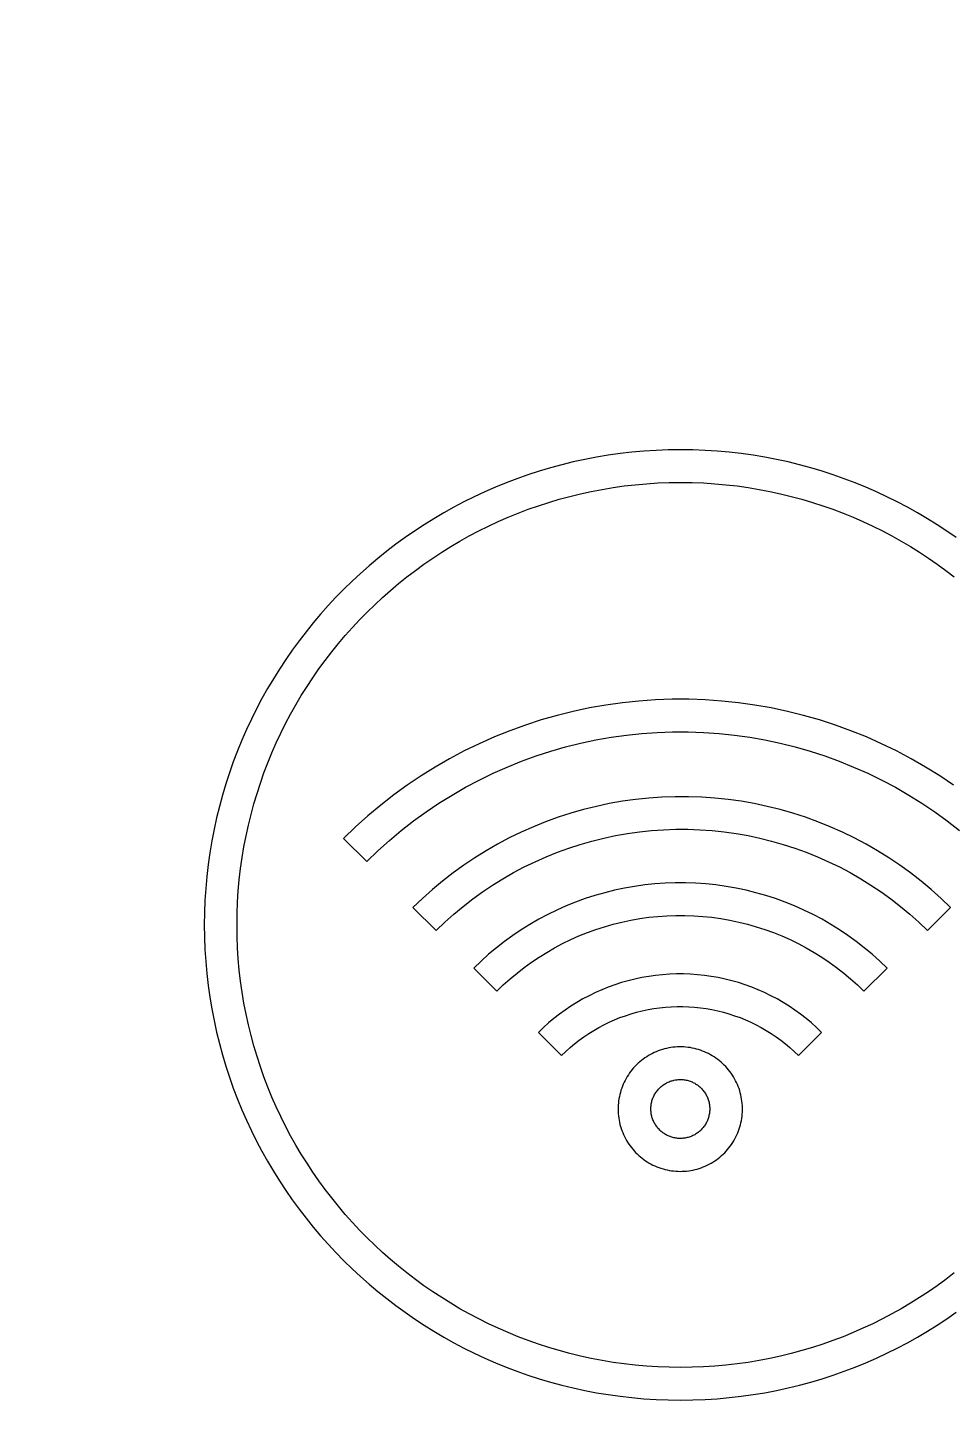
# Model space of a CAD drawing. Header units: inches. Extents: x -10 to 196, y -2 to 124.
# Drawn here: x 25.136 to 27.199, y 109.512 to 112.628 of the extents above; entities that cross this region are included whole.
import ezdxf

# ---------------------------------------------------------------- set-up
doc = ezdxf.new("R2010")
doc.units = ezdxf.units.IN
doc.layers.add('ZANO_R', color=7, linetype='Continuous', lineweight=0)
doc.layers.add('ZANO_W', color=1, linetype='Continuous', lineweight=0)
doc.styles.get("Standard").update_dxf_attribs({"font": 'arial.ttf'})
doc.dimstyles.new('amerykanie', dxfattribs={"dimtxt": 50, "dimasz": 50, "dimexe": 0.5, "dimexo": 0.5, "dimgap": 1, "dimtad": 1, "dimdec": 0, "dimzin": 0, "dimlunit": 5, "dimtxsty": 'Standard', "dimcen": 0.09, "dimclrd": 1, "dimclre": 1, "dimclrt": 1, "dimazin": 0, "dimtfac": 1, "dimtdec": 0, "dimtmove": 0, "dimatfit": 3, "dimfxl": 1, "dimtzin": 0, "dimarcsym": 1})

# ---------------------------------------------------------------- blocks, each defined once
blk = doc.blocks.new('*D387')
at = {"layer": 'ZANO_W', "color": 1, "lineweight": -2}
blk.add_arc((159.9897, 95.288), 5.9376, 93.97094, 170.33898, dxfattribs=at)
at = {"layer": 'ZANO_W', "color": 1}
for points in [[(159.576, 101.0448), (159.581, 101.3781), (160.5784, 101.1964)], [(153.9702, 96.2985), (154.3023, 96.2704), (154.052, 95.288)]]:
    blk.add_solid(points, dxfattribs=at)
at = {"layer": 'ZANO_W', "color": 1, "insert": (155.1052, 100.6833), "char_height": 1.625, "attachment_point": 5, "rotation": 42.155}
blk.add_mtext("95%%d41'", dxfattribs=at)

msp = doc.modelspace()

# ---------------------------------------------------------------- linework, layer by layer
at = {"layer": 'ZANO_R'}
for p, q in [((26.48457, 111.68184), (26.4579, 111.67879)), ((26.51143, 111.68422), (26.48457, 111.68184)), ((26.53848, 111.68594), (26.51143, 111.68422)), ((26.56571, 111.68697), (26.53848, 111.68594)), ((26.5931, 111.68732), (26.56571, 111.68697)), ((26.6205, 111.68697), (26.5931, 111.68732)), ((26.64773, 111.68594), (26.6205, 111.68697)), ((26.67478, 111.68422), (26.64773, 111.68594)), ((26.70164, 111.68184), (26.67478, 111.68422)), ((26.72831, 111.67879), (26.70164, 111.68184)), ((26.32775, 111.65389), (26.30242, 111.64705)), ((26.35332, 111.66013), (26.32775, 111.65389)), ((26.37914, 111.66575), (26.35332, 111.66013)), ((26.40517, 111.67073), (26.37914, 111.66575)), ((26.43143, 111.67508), (26.40517, 111.67073)), ((26.4579, 111.67879), (26.43143, 111.67508)), ((26.75478, 111.67508), (26.72831, 111.67879)), ((26.78104, 111.67073), (26.75478, 111.67508)), ((26.80708, 111.66575), (26.78104, 111.67073)), ((26.83289, 111.66013), (26.80708, 111.66575)), ((26.85847, 111.65389), (26.83289, 111.66013)), ((26.8838, 111.64705), (26.85847, 111.65389)), ((26.22798, 111.62291), (26.20371, 111.61369)), ((26.25252, 111.63154), (26.22798, 111.62291)), ((26.27734, 111.63959), (26.25252, 111.63154)), ((26.30242, 111.64705), (26.27734, 111.63959)), ((26.90888, 111.63959), (26.8838, 111.64705)), ((26.9337, 111.63154), (26.90888, 111.63959)), ((26.95825, 111.62291), (26.9337, 111.63154)), ((26.98252, 111.61369), (26.95825, 111.62291)), ((26.15603, 111.59355), (26.13265, 111.58265)), ((26.17972, 111.6039), (26.15603, 111.59355)), ((26.20371, 111.61369), (26.17972, 111.6039)), ((26.34598, 111.58342), (26.3698, 111.58923)), ((26.3698, 111.58923), (26.39383, 111.59446)), ((26.39383, 111.59446), (26.41808, 111.5991)), ((26.41808, 111.5991), (26.44254, 111.60315)), ((26.44254, 111.60315), (26.46719, 111.6066)), ((26.46719, 111.6066), (26.49202, 111.60944)), ((26.49202, 111.60944), (26.51704, 111.61166)), ((26.51704, 111.61166), (26.54223, 111.61326)), ((26.54223, 111.61326), (26.56759, 111.61422)), ((26.56759, 111.61422), (26.5931, 111.61454)), ((26.5931, 111.61454), (26.61862, 111.61422)), ((26.61862, 111.61422), (26.64397, 111.61326)), ((26.64397, 111.61326), (26.66917, 111.61166)), ((26.66917, 111.61166), (26.69419, 111.60944)), ((26.69419, 111.60944), (26.71903, 111.6066)), ((26.71903, 111.6066), (26.74368, 111.60315)), ((26.74368, 111.60315), (26.76813, 111.5991)), ((26.76813, 111.5991), (26.79238, 111.59446)), ((26.79238, 111.59446), (26.81642, 111.58923)), ((26.81642, 111.58923), (26.84024, 111.58342)), ((27.00651, 111.6039), (26.98252, 111.61369)), ((27.0302, 111.59355), (27.00651, 111.6039)), ((27.05358, 111.58265), (27.0302, 111.59355)), ((26.08682, 111.55922), (26.06439, 111.54671)), ((26.10957, 111.5712), (26.08682, 111.55922)), ((26.13265, 111.58265), (26.10957, 111.5712)), ((26.25306, 111.55456), (26.27592, 111.5626)), ((26.27592, 111.5626), (26.29903, 111.5701)), ((26.29903, 111.5701), (26.32239, 111.57704)), ((26.32239, 111.57704), (26.34598, 111.58342)), ((26.84024, 111.58342), (26.86384, 111.57704)), ((26.86384, 111.57704), (26.88719, 111.5701)), ((26.88719, 111.5701), (26.91031, 111.5626)), ((26.91031, 111.5626), (26.93317, 111.55456)), ((27.07666, 111.5712), (27.05358, 111.58265)), ((27.09941, 111.55922), (27.07666, 111.5712)), ((27.12184, 111.54671), (27.09941, 111.55922)), ((26.04231, 111.53367), (26.02056, 111.52013)), ((26.06439, 111.54671), (26.04231, 111.53367)), ((26.16427, 111.51707), (26.18605, 111.52722)), ((26.18605, 111.52722), (26.20812, 111.53686)), ((26.20812, 111.53686), (26.23045, 111.54597)), ((26.23045, 111.54597), (26.25306, 111.55456)), ((26.93317, 111.55456), (26.95577, 111.54597)), ((26.95577, 111.54597), (26.97811, 111.53686)), ((26.97811, 111.53686), (27.00018, 111.52722)), ((27.00018, 111.52722), (27.02196, 111.51707)), ((27.14393, 111.53367), (27.12184, 111.54671)), ((27.16568, 111.52013), (27.14393, 111.53367)), ((25.99917, 111.50608), (25.97814, 111.49153)), ((26.02056, 111.52013), (25.99917, 111.50608)), ((26.10071, 111.48359), (26.12159, 111.49524)), ((26.12159, 111.49524), (26.14279, 111.5064)), ((26.14279, 111.5064), (26.16427, 111.51707)), ((27.02196, 111.51707), (27.04345, 111.5064)), ((27.04345, 111.5064), (27.06464, 111.49524)), ((27.06464, 111.49524), (27.08553, 111.48359)), ((27.18707, 111.50608), (27.16568, 111.52013)), ((27.2081, 111.49153), (27.18707, 111.50608)), ((25.95749, 111.4765), (25.93721, 111.46099)), ((25.97814, 111.49153), (25.95749, 111.4765)), ((26.05989, 111.45883), (26.08014, 111.47145)), ((26.08014, 111.47145), (26.10071, 111.48359)), ((27.08553, 111.48359), (27.1061, 111.47145)), ((27.1061, 111.47145), (27.12635, 111.45883)), ((25.91732, 111.44501), (25.89782, 111.42857)), ((25.93721, 111.46099), (25.91732, 111.44501)), ((26.00114, 111.41821), (26.02038, 111.4322)), ((26.02038, 111.4322), (26.03996, 111.44575)), ((26.03996, 111.44575), (26.05989, 111.45883)), ((27.12635, 111.45883), (27.14627, 111.44575)), ((27.14627, 111.44575), (27.16586, 111.4322)), ((27.16586, 111.4322), (27.1851, 111.41821)), ((25.87873, 111.41168), (25.86005, 111.39434)), ((25.89782, 111.42857), (25.87873, 111.41168)), ((25.96373, 111.38888), (25.98225, 111.40376)), ((25.98225, 111.40376), (26.00114, 111.41821)), ((27.1851, 111.41821), (27.20399, 111.40376)), ((25.84179, 111.37657), (25.82396, 111.35836)), ((25.86005, 111.39434), (25.84179, 111.37657)), ((25.92779, 111.35783), (25.94557, 111.37357)), ((25.94557, 111.37357), (25.96373, 111.38888)), ((25.80657, 111.33974), (25.78962, 111.32071)), ((25.82396, 111.35836), (25.80657, 111.33974)), ((25.89339, 111.32513), (25.91039, 111.34169)), ((25.91039, 111.34169), (25.92779, 111.35783)), ((25.78962, 111.32071), (25.77313, 111.30127)), ((25.86059, 111.29084), (25.87678, 111.30818)), ((25.87678, 111.30818), (25.89339, 111.32513)), ((25.75711, 111.28144), (25.74155, 111.26122)), ((25.77313, 111.30127), (25.75711, 111.28144)), ((25.84481, 111.27311), (25.86059, 111.29084)), ((25.74155, 111.26122), (25.72647, 111.24063)), ((25.81452, 111.23654), (25.82945, 111.25501)), ((25.82945, 111.25501), (25.84481, 111.27311)), ((25.71188, 111.21966), (25.69779, 111.19834)), ((25.72647, 111.24063), (25.71188, 111.21966)), ((25.78599, 111.19853), (25.80003, 111.21771)), ((25.80003, 111.21771), (25.81452, 111.23654)), ((25.69779, 111.19834), (25.68421, 111.17666)), ((25.7724, 111.179), (25.78599, 111.19853)), ((25.67113, 111.15464), (25.65858, 111.13228)), ((25.68421, 111.17666), (25.67113, 111.15464)), ((25.74662, 111.13895), (25.75928, 111.15914)), ((25.75928, 111.15914), (25.7724, 111.179)), ((25.65858, 111.13228), (25.64656, 111.1096)), ((25.73445, 111.11845), (25.74662, 111.13895)), ((26.46319, 111.12315), (26.42647, 111.118)), ((26.50008, 111.12701), (26.46319, 111.12315)), ((26.53707, 111.12959), (26.50008, 111.12701)), ((26.57413, 111.13088), (26.53707, 111.12959)), ((26.61121, 111.13088), (26.57413, 111.13088)), ((26.64827, 111.12959), (26.61121, 111.13088)), ((26.68527, 111.12701), (26.64827, 111.12959)), ((26.72215, 111.12315), (26.68527, 111.12701)), ((26.75887, 111.118), (26.72215, 111.12315)), ((25.64656, 111.1096), (25.63508, 111.08659)), ((25.71156, 111.0765), (25.72276, 111.09762)), ((25.72276, 111.09762), (25.73445, 111.11845)), ((26.31768, 111.09494), (26.28203, 111.08475)), ((26.35367, 111.10389), (26.31768, 111.09494)), ((26.38995, 111.11158), (26.35367, 111.10389)), ((26.42647, 111.118), (26.38995, 111.11158)), ((26.7954, 111.11158), (26.75887, 111.118)), ((26.83167, 111.10389), (26.7954, 111.11158)), ((26.86766, 111.09494), (26.83167, 111.10389)), ((26.90332, 111.08475), (26.86766, 111.09494)), ((25.62414, 111.06328), (25.61376, 111.03966)), ((25.63508, 111.08659), (25.62414, 111.06328)), ((25.70087, 111.05507), (25.71156, 111.0765)), ((26.21189, 111.06067), (26.17749, 111.04681)), ((26.24675, 111.07332), (26.21189, 111.06067)), ((26.28203, 111.08475), (26.24675, 111.07332)), ((26.50643, 111.05452), (26.54089, 111.05692)), ((26.54089, 111.05692), (26.5754, 111.05812)), ((26.5754, 111.05812), (26.60994, 111.05812)), ((26.60994, 111.05812), (26.64446, 111.05692)), ((26.64446, 111.05692), (26.67891, 111.05452)), ((26.9386, 111.07332), (26.90332, 111.08475)), ((26.97345, 111.06067), (26.9386, 111.07332)), ((27.00785, 111.04681), (26.97345, 111.06067)), ((25.61376, 111.03966), (25.60395, 111.01575)), ((25.68102, 111.01137), (25.69068, 111.03336)), ((25.69068, 111.03336), (25.70087, 111.05507)), ((26.1436, 111.03177), (26.11025, 111.01555)), ((26.17749, 111.04681), (26.1436, 111.03177)), ((26.33656, 111.02465), (26.37008, 111.03298)), ((26.37008, 111.03298), (26.40387, 111.04014)), ((26.40387, 111.04014), (26.43788, 111.04612)), ((26.43788, 111.04612), (26.47208, 111.05092)), ((26.47208, 111.05092), (26.50643, 111.05452)), ((26.67891, 111.05452), (26.71326, 111.05092)), ((26.71326, 111.05092), (26.74746, 111.04612)), ((26.74746, 111.04612), (26.78148, 111.04014)), ((26.78148, 111.04014), (26.81526, 111.03298)), ((26.81526, 111.03298), (26.84878, 111.02465)), ((27.04175, 111.03177), (27.00785, 111.04681)), ((27.0751, 111.01555), (27.04175, 111.03177)), ((25.60395, 111.01575), (25.5947, 110.99156)), ((25.67187, 110.9891), (25.68102, 111.01137)), ((26.07748, 110.99819), (26.04534, 110.97969)), ((26.11025, 111.01555), (26.07748, 110.99819)), ((26.23803, 110.99273), (26.2705, 111.00451)), ((26.2705, 111.00451), (26.30336, 111.01515)), ((26.30336, 111.01515), (26.33656, 111.02465)), ((26.84878, 111.02465), (26.88199, 111.01515)), ((26.88199, 111.01515), (26.91484, 111.00451)), ((26.91484, 111.00451), (26.94731, 110.99273)), ((27.10786, 110.99819), (27.0751, 111.01555)), ((27.14, 110.97969), (27.10786, 110.99819)), ((25.58604, 110.96709), (25.57796, 110.94235)), ((25.5947, 110.99156), (25.58604, 110.96709)), ((25.6552, 110.94377), (25.66326, 110.96656)), ((25.66326, 110.96656), (25.67187, 110.9891)), ((26.04534, 110.97969), (26.01386, 110.96009)), ((26.14337, 110.95071), (26.17443, 110.96582)), ((26.17443, 110.96582), (26.206, 110.97983)), ((26.206, 110.97983), (26.23803, 110.99273)), ((26.94731, 110.99273), (26.97935, 110.97983)), ((26.97935, 110.97983), (27.01091, 110.96582)), ((27.01091, 110.96582), (27.04197, 110.95071)), ((27.17148, 110.96009), (27.14, 110.97969)), ((25.57796, 110.94235), (25.57049, 110.91734)), ((25.64768, 110.92073), (25.6552, 110.94377)), ((25.98308, 110.9394), (25.95304, 110.91765)), ((26.01386, 110.96009), (25.98308, 110.9394)), ((26.08292, 110.91732), (26.11285, 110.93454)), ((26.11285, 110.93454), (26.14337, 110.95071)), ((27.04197, 110.95071), (27.07249, 110.93454)), ((27.07249, 110.93454), (27.10243, 110.91732)), ((27.20226, 110.9394), (27.17148, 110.96009)), ((25.57049, 110.91734), (25.56362, 110.89209)), ((25.64071, 110.89744), (25.64768, 110.92073)), ((25.95304, 110.91765), (25.92378, 110.89488)), ((26.0536, 110.89906), (26.08292, 110.91732)), ((26.46318, 110.90331), (26.43404, 110.89819)), ((26.49249, 110.90741), (26.46318, 110.90331)), ((26.52192, 110.91049), (26.49249, 110.90741)), ((26.55145, 110.91255), (26.52192, 110.91049)), ((26.58102, 110.91358), (26.55145, 110.91255)), ((26.61061, 110.91358), (26.58102, 110.91358)), ((26.64019, 110.91255), (26.61061, 110.91358)), ((26.66971, 110.91049), (26.64019, 110.91255)), ((26.69914, 110.90741), (26.66971, 110.91049)), ((26.72845, 110.90331), (26.69914, 110.90741)), ((26.7576, 110.89819), (26.72845, 110.90331)), ((27.10243, 110.91732), (27.13174, 110.89906)), ((25.56362, 110.89209), (25.55736, 110.86659)), ((25.62849, 110.85018), (25.63432, 110.87393)), ((25.63432, 110.87393), (25.64071, 110.89744)), ((25.89533, 110.87109), (25.86772, 110.84633)), ((25.92378, 110.89488), (25.89533, 110.87109)), ((25.99696, 110.85954), (26.02493, 110.87979)), ((26.02493, 110.87979), (26.0536, 110.89906)), ((26.34791, 110.87681), (26.31975, 110.86771)), ((26.37636, 110.88494), (26.34791, 110.87681)), ((26.40508, 110.89207), (26.37636, 110.88494)), ((26.43404, 110.89819), (26.40508, 110.89207)), ((26.78655, 110.89207), (26.7576, 110.89819)), ((26.81527, 110.88494), (26.78655, 110.89207)), ((26.84373, 110.87681), (26.81527, 110.88494)), ((26.87188, 110.86771), (26.84373, 110.87681)), ((27.13174, 110.89906), (27.16041, 110.87979)), ((27.16041, 110.87979), (27.18838, 110.85954)), ((25.55173, 110.84086), (25.54673, 110.8149)), ((25.55736, 110.86659), (25.55173, 110.84086)), ((25.62324, 110.82622), (25.62849, 110.85018)), ((25.86772, 110.84633), (25.84099, 110.82063)), ((25.9432, 110.81618), (25.9697, 110.83833)), ((25.9697, 110.83833), (25.99696, 110.85954)), ((26.26447, 110.84659), (26.23741, 110.8346)), ((26.29193, 110.85763), (26.26447, 110.84659)), ((26.31975, 110.86771), (26.29193, 110.85763)), ((26.52828, 110.83803), (26.55526, 110.83991)), ((26.55526, 110.83991), (26.58229, 110.84085)), ((26.58229, 110.84085), (26.60934, 110.84085)), ((26.60934, 110.84085), (26.63637, 110.83991)), ((26.63637, 110.83991), (26.66335, 110.83803)), ((26.89971, 110.85763), (26.87188, 110.86771)), ((26.92716, 110.84659), (26.89971, 110.85763)), ((26.95422, 110.8346), (26.92716, 110.84659)), ((27.18838, 110.85954), (27.21564, 110.83833)), ((25.54673, 110.8149), (25.54237, 110.78873)), ((25.61858, 110.80204), (25.62324, 110.82622)), ((25.84099, 110.82063), (25.89259, 110.76918)), ((25.91749, 110.79312), (25.9432, 110.81618)), ((26.18463, 110.80784), (26.15897, 110.7931)), ((26.21079, 110.82168), (26.18463, 110.80784)), ((26.23741, 110.8346), (26.21079, 110.82168)), ((26.34349, 110.79893), (26.36923, 110.80725)), ((26.36923, 110.80725), (26.39524, 110.81467)), ((26.39524, 110.81467), (26.42149, 110.82119)), ((26.42149, 110.82119), (26.44795, 110.82679)), ((26.44795, 110.82679), (26.47459, 110.83146)), ((26.47459, 110.83146), (26.50138, 110.83521)), ((26.50138, 110.83521), (26.52828, 110.83803)), ((26.66335, 110.83803), (26.69026, 110.83521)), ((26.69026, 110.83521), (26.71704, 110.83146)), ((26.71704, 110.83146), (26.74368, 110.82679)), ((26.74368, 110.82679), (26.77014, 110.82119)), ((26.77014, 110.82119), (26.79639, 110.81467)), ((26.79639, 110.81467), (26.8224, 110.80725)), ((26.8224, 110.80725), (26.84814, 110.79893)), ((26.98084, 110.82168), (26.95422, 110.8346)), ((27.007, 110.80784), (26.98084, 110.82168)), ((27.03266, 110.7931), (27.007, 110.80784)), ((25.54237, 110.78873), (25.53865, 110.76234)), ((25.61106, 110.75309), (25.61452, 110.77766)), ((25.61452, 110.77766), (25.61858, 110.80204)), ((25.89259, 110.76918), (25.91749, 110.79312)), ((26.13384, 110.77747), (26.10926, 110.76099)), ((26.15897, 110.7931), (26.13384, 110.77747)), ((26.26824, 110.76867), (26.29297, 110.77962)), ((26.29297, 110.77962), (26.31806, 110.78971)), ((26.31806, 110.78971), (26.34349, 110.79893)), ((26.84814, 110.79893), (26.87357, 110.78971)), ((26.87357, 110.78971), (26.89866, 110.77962)), ((26.89866, 110.77962), (26.92339, 110.76867)), ((27.0578, 110.77747), (27.03266, 110.7931)), ((27.08237, 110.76099), (27.0578, 110.77747)), ((25.53865, 110.76234), (25.53559, 110.73575)), ((25.60821, 110.72832), (25.61106, 110.75309)), ((26.10926, 110.76099), (26.08527, 110.74366)), ((26.22, 110.74421), (26.24391, 110.75686)), ((26.24391, 110.75686), (26.26824, 110.76867)), ((26.92339, 110.76867), (26.94773, 110.75686)), ((26.94773, 110.75686), (26.97164, 110.74421)), ((27.10636, 110.74366), (27.08237, 110.76099)), ((25.53559, 110.73575), (25.5332, 110.70897)), ((25.60599, 110.70338), (25.60821, 110.72832)), ((26.0619, 110.7255), (26.03918, 110.70655)), ((26.08527, 110.74366), (26.0619, 110.7255)), ((26.15111, 110.70139), (26.17357, 110.71646)), ((26.17357, 110.71646), (26.19654, 110.73074)), ((26.19654, 110.73074), (26.22, 110.74421)), ((26.49059, 110.71362), (26.46818, 110.70968)), ((26.51313, 110.71678), (26.49059, 110.71362)), ((26.53577, 110.71915), (26.51313, 110.71678)), ((26.55847, 110.72073), (26.53577, 110.71915)), ((26.58121, 110.72153), (26.55847, 110.72073)), ((26.60397, 110.72153), (26.58121, 110.72153)), ((26.62672, 110.72073), (26.60397, 110.72153)), ((26.64942, 110.71915), (26.62672, 110.72073)), ((26.67205, 110.71678), (26.64942, 110.71915)), ((26.69459, 110.71362), (26.67205, 110.71678)), ((26.717, 110.70968), (26.69459, 110.71362)), ((26.97164, 110.74421), (26.99509, 110.73074)), ((26.99509, 110.73074), (27.01806, 110.71646)), ((27.01806, 110.71646), (27.04053, 110.70139)), ((27.12973, 110.7255), (27.10636, 110.74366)), ((27.15246, 110.70655), (27.12973, 110.7255)), ((25.5332, 110.70897), (25.53148, 110.68201)), ((25.60438, 110.67827), (25.60599, 110.70338)), ((26.01712, 110.68682), (25.99577, 110.66633)), ((26.03918, 110.70655), (26.01712, 110.68682)), ((26.10782, 110.66897), (26.12918, 110.68556)), ((26.12918, 110.68556), (26.15111, 110.70139)), ((26.3803, 110.6862), (26.35891, 110.67843)), ((26.40195, 110.69321), (26.3803, 110.6862)), ((26.42383, 110.69947), (26.40195, 110.69321)), ((26.44592, 110.70496), (26.42383, 110.69947)), ((26.46818, 110.70968), (26.44592, 110.70496)), ((26.73927, 110.70496), (26.717, 110.70968)), ((26.76135, 110.69947), (26.73927, 110.70496)), ((26.78323, 110.69321), (26.76135, 110.69947)), ((26.80488, 110.6862), (26.78323, 110.69321)), ((26.82628, 110.67843), (26.80488, 110.6862)), ((27.04053, 110.70139), (27.06245, 110.68556)), ((27.06245, 110.68556), (27.08381, 110.66897)), ((27.17451, 110.68682), (27.15246, 110.70655)), ((27.19586, 110.66633), (27.17451, 110.68682)), ((25.53044, 110.65486), (25.53009, 110.62755)), ((25.53148, 110.68201), (25.53044, 110.65486)), ((25.60309, 110.62755), (25.60342, 110.65299)), ((25.60342, 110.65299), (25.60438, 110.67827)), ((25.99577, 110.66633), (26.04737, 110.61488)), ((26.06689, 110.63361), (26.08705, 110.65164)), ((26.08705, 110.65164), (26.10782, 110.66897)), ((26.317, 110.66069), (26.29653, 110.65074)), ((26.3378, 110.66993), (26.317, 110.66069)), ((26.35891, 110.67843), (26.3378, 110.66993)), ((26.84739, 110.66993), (26.82628, 110.67843)), ((26.86819, 110.66069), (26.84739, 110.66993)), ((26.88865, 110.65074), (26.86819, 110.66069)), ((27.08381, 110.66897), (27.10458, 110.65164)), ((27.10458, 110.65164), (27.12474, 110.63361)), ((27.14426, 110.61488), (27.19586, 110.66633)), ((25.53009, 110.62755), (25.53044, 110.60024)), ((25.60342, 110.60212), (25.60309, 110.62755)), ((26.04737, 110.61488), (26.06689, 110.63361)), ((26.2567, 110.62873), (26.23738, 110.6167)), ((26.27642, 110.64008), (26.2567, 110.62873)), ((26.29653, 110.65074), (26.27642, 110.64008)), ((26.40405, 110.61739), (26.42328, 110.62362)), ((26.42328, 110.62362), (26.44271, 110.62917)), ((26.44271, 110.62917), (26.46233, 110.63405)), ((26.46233, 110.63405), (26.4821, 110.63824)), ((26.4821, 110.63824), (26.50201, 110.64174)), ((26.50201, 110.64174), (26.52202, 110.64455)), ((26.52202, 110.64455), (26.54212, 110.64665)), ((26.54212, 110.64665), (26.56229, 110.64806)), ((26.56229, 110.64806), (26.58249, 110.64876)), ((26.58249, 110.64876), (26.6027, 110.64876)), ((26.6027, 110.64876), (26.6229, 110.64806)), ((26.6229, 110.64806), (26.64306, 110.64665)), ((26.64306, 110.64665), (26.66316, 110.64455)), ((26.66316, 110.64455), (26.68318, 110.64174)), ((26.68318, 110.64174), (26.70308, 110.63824)), ((26.70308, 110.63824), (26.72286, 110.63405)), ((26.72286, 110.63405), (26.74247, 110.62917)), ((26.74247, 110.62917), (26.76191, 110.62362)), ((26.76191, 110.62362), (26.78113, 110.61739)), ((26.90876, 110.64008), (26.88865, 110.65074)), ((26.92849, 110.62873), (26.90876, 110.64008)), ((26.94781, 110.6167), (26.92849, 110.62873)), ((27.12474, 110.63361), (27.14426, 110.61488)), ((25.53044, 110.60024), (25.53148, 110.5731)), ((25.60438, 110.57684), (25.60342, 110.60212)), ((26.20006, 110.59066), (26.1821, 110.57668)), ((26.21849, 110.604), (26.20006, 110.59066)), ((26.23738, 110.6167), (26.21849, 110.604)), ((26.32965, 110.58591), (26.34783, 110.59474)), ((26.34783, 110.59474), (26.3663, 110.60294)), ((26.3663, 110.60294), (26.38505, 110.61049)), ((26.38505, 110.61049), (26.40405, 110.61739)), ((26.78113, 110.61739), (26.80013, 110.61049)), ((26.80013, 110.61049), (26.81888, 110.60294)), ((26.81888, 110.60294), (26.83735, 110.59474)), ((26.83735, 110.59474), (26.85553, 110.58591)), ((26.96669, 110.604), (26.94781, 110.6167)), ((26.98513, 110.59066), (26.96669, 110.604)), ((27.00309, 110.57668), (26.98513, 110.59066)), ((25.53148, 110.5731), (25.5332, 110.54614)), ((25.60599, 110.55173), (25.60438, 110.57684)), ((26.16464, 110.56208), (26.14769, 110.54689)), ((26.1821, 110.57668), (26.16464, 110.56208)), ((26.27712, 110.55568), (26.29427, 110.56636)), ((26.29427, 110.56636), (26.31179, 110.57644)), ((26.31179, 110.57644), (26.32965, 110.58591)), ((26.85553, 110.58591), (26.87339, 110.57644)), ((26.87339, 110.57644), (26.89091, 110.56636)), ((26.89091, 110.56636), (26.90807, 110.55568)), ((27.02055, 110.56208), (27.00309, 110.57668)), ((27.03749, 110.54689), (27.02055, 110.56208)), ((25.5332, 110.54614), (25.53559, 110.51935)), ((25.60821, 110.52678), (25.60599, 110.55173)), ((25.61106, 110.50202), (25.60821, 110.52678)), ((26.14769, 110.54689), (26.13129, 110.53111)), ((26.13129, 110.53111), (26.1829, 110.47967)), ((26.22802, 110.52013), (26.24397, 110.53255)), ((26.24397, 110.53255), (26.26034, 110.5444)), ((26.26034, 110.5444), (26.27712, 110.55568)), ((26.90807, 110.55568), (26.92484, 110.5444)), ((26.92484, 110.5444), (26.94121, 110.53255)), ((26.94121, 110.53255), (26.95716, 110.52013)), ((27.00229, 110.47967), (27.05389, 110.53111)), ((27.05389, 110.53111), (27.03749, 110.54689)), ((25.53559, 110.51935), (25.53865, 110.49277)), ((25.61452, 110.47745), (25.61106, 110.50202)), ((26.19746, 110.49368), (26.21251, 110.50717)), ((26.21251, 110.50717), (26.22802, 110.52013)), ((26.46113, 110.49882), (26.44629, 110.49401)), ((26.47613, 110.50311), (26.46113, 110.49882)), ((26.49126, 110.50687), (26.47613, 110.50311)), ((26.50652, 110.51011), (26.49126, 110.50687)), ((26.52188, 110.51281), (26.50652, 110.51011)), ((26.53733, 110.51498), (26.52188, 110.51281)), ((26.55285, 110.5166), (26.53733, 110.51498)), ((26.56841, 110.51769), (26.55285, 110.5166)), ((26.58399, 110.51823), (26.56841, 110.51769)), ((26.59959, 110.51823), (26.58399, 110.51823)), ((26.61518, 110.51769), (26.59959, 110.51823)), ((26.63074, 110.5166), (26.61518, 110.51769)), ((26.64625, 110.51498), (26.63074, 110.5166)), ((26.6617, 110.51281), (26.64625, 110.51498)), ((26.67706, 110.51011), (26.6617, 110.51281)), ((26.69232, 110.50687), (26.67706, 110.51011)), ((26.70746, 110.50311), (26.69232, 110.50687)), ((26.72246, 110.49882), (26.70746, 110.50311)), ((26.7373, 110.49401), (26.72246, 110.49882)), ((26.95716, 110.52013), (26.97267, 110.50717)), ((26.97267, 110.50717), (26.98772, 110.49368)), ((25.53865, 110.49277), (25.54237, 110.46638)), ((25.54237, 110.46638), (25.54673, 110.4402)), ((25.61858, 110.45307), (25.61452, 110.47745)), ((26.1829, 110.47967), (26.19746, 110.49368)), ((26.38888, 110.46971), (26.37509, 110.46241)), ((26.4029, 110.47653), (26.38888, 110.46971)), ((26.41716, 110.48286), (26.4029, 110.47653)), ((26.43163, 110.48869), (26.41716, 110.48286)), ((26.44629, 110.49401), (26.43163, 110.48869)), ((26.75196, 110.48869), (26.7373, 110.49401)), ((26.76643, 110.48286), (26.75196, 110.48869)), ((26.78068, 110.47653), (26.76643, 110.48286)), ((26.79471, 110.46971), (26.78068, 110.47653)), ((26.80849, 110.46241), (26.79471, 110.46971)), ((26.98772, 110.49368), (27.00229, 110.47967)), ((25.54673, 110.4402), (25.55173, 110.41425)), ((25.62324, 110.42889), (25.61858, 110.45307)), ((26.33539, 110.43768), (26.32276, 110.42853)), ((26.34834, 110.44638), (26.33539, 110.43768)), ((26.36157, 110.45463), (26.34834, 110.44638)), ((26.37509, 110.46241), (26.36157, 110.45463)), ((26.49501, 110.43282), (26.50767, 110.43597)), ((26.50767, 110.43597), (26.52044, 110.43867)), ((26.52044, 110.43867), (26.5333, 110.44093)), ((26.5333, 110.44093), (26.54622, 110.44275)), ((26.54622, 110.44275), (26.5592, 110.44411)), ((26.5592, 110.44411), (26.57222, 110.44501)), ((26.57222, 110.44501), (26.58527, 110.44547)), ((26.58527, 110.44547), (26.59832, 110.44547)), ((26.59832, 110.44547), (26.61136, 110.44501)), ((26.61136, 110.44501), (26.62438, 110.44411)), ((26.62438, 110.44411), (26.63736, 110.44275)), ((26.63736, 110.44275), (26.65029, 110.44093)), ((26.65029, 110.44093), (26.66315, 110.43867)), ((26.66315, 110.43867), (26.67591, 110.43597)), ((26.67591, 110.43597), (26.68858, 110.43282)), ((26.82201, 110.45463), (26.80849, 110.46241)), ((26.83525, 110.44638), (26.82201, 110.45463)), ((26.8482, 110.43768), (26.83525, 110.44638)), ((26.86083, 110.42853), (26.8482, 110.43768)), ((25.55173, 110.41425), (25.55736, 110.38851)), ((25.62849, 110.40493), (25.62324, 110.42889)), ((25.63432, 110.38118), (25.62849, 110.40493)), ((26.29848, 110.40894), (26.28687, 110.39853)), ((26.31045, 110.41895), (26.29848, 110.40894)), ((26.32276, 110.42853), (26.31045, 110.41895)), ((26.41047, 110.39876), (26.422, 110.40488)), ((26.422, 110.40488), (26.43374, 110.41058)), ((26.43374, 110.41058), (26.44567, 110.41588)), ((26.44567, 110.41588), (26.45777, 110.42076)), ((26.45777, 110.42076), (26.47004, 110.42521)), ((26.47004, 110.42521), (26.48246, 110.42923)), ((26.48246, 110.42923), (26.49501, 110.43282)), ((26.68858, 110.43282), (26.70113, 110.42923)), ((26.70113, 110.42923), (26.71355, 110.42521)), ((26.71355, 110.42521), (26.72581, 110.42076)), ((26.72581, 110.42076), (26.73792, 110.41588)), ((26.73792, 110.41588), (26.74985, 110.41058)), ((26.74985, 110.41058), (26.76159, 110.40488)), ((26.76159, 110.40488), (26.77312, 110.39876)), ((26.87314, 110.41895), (26.86083, 110.42853)), ((26.88511, 110.40894), (26.87314, 110.41895)), ((26.89672, 110.39853), (26.88511, 110.40894)), ((25.55736, 110.38851), (25.56362, 110.36302)), ((25.64071, 110.35766), (25.63432, 110.38118)), ((26.28687, 110.39853), (26.27563, 110.38771)), ((26.27563, 110.38771), (26.32722, 110.33628)), ((26.36667, 110.37042), (26.37724, 110.37807)), ((26.37724, 110.37807), (26.38807, 110.38535)), ((26.38807, 110.38535), (26.39915, 110.39225)), ((26.39915, 110.39225), (26.41047, 110.39876)), ((26.77312, 110.39876), (26.78443, 110.39225)), ((26.78443, 110.39225), (26.79551, 110.38535)), ((26.79551, 110.38535), (26.80635, 110.37807)), ((26.80635, 110.37807), (26.81692, 110.37042)), ((26.85636, 110.33627), (26.90796, 110.38771)), ((26.90796, 110.38771), (26.89672, 110.39853)), ((25.56362, 110.36302), (25.57049, 110.33776)), ((25.64768, 110.33438), (25.64071, 110.35766)), ((26.32723, 110.33627), (26.33664, 110.34532)), ((26.33664, 110.34532), (26.34636, 110.35403)), ((26.34636, 110.35403), (26.35637, 110.3624)), ((26.35637, 110.3624), (26.36667, 110.37042)), ((26.53011, 110.34087), (26.52584, 110.33863)), ((26.53445, 110.34296), (26.53011, 110.34087)), ((26.53887, 110.3449), (26.53445, 110.34296)), ((26.54334, 110.34668), (26.53887, 110.3449)), ((26.54788, 110.3483), (26.54334, 110.34668)), ((26.55247, 110.34977), (26.54788, 110.3483)), ((26.55711, 110.35108), (26.55247, 110.34977)), ((26.56179, 110.35222), (26.55711, 110.35108)), ((26.56651, 110.3532), (26.56179, 110.35222)), ((26.57126, 110.35402), (26.56651, 110.3532)), ((26.57603, 110.35467), (26.57126, 110.35402)), ((26.58082, 110.35516), (26.57603, 110.35467)), ((26.58563, 110.35548), (26.58082, 110.35516)), ((26.59045, 110.35563), (26.58563, 110.35548)), ((26.59527, 110.35561), (26.59045, 110.35563)), ((26.60008, 110.35543), (26.59527, 110.35561)), ((26.60489, 110.35508), (26.60008, 110.35543)), ((26.60968, 110.35457), (26.60489, 110.35508)), ((26.61445, 110.35388), (26.60968, 110.35457)), ((26.61919, 110.35304), (26.61445, 110.35388)), ((26.62391, 110.35203), (26.61919, 110.35304)), ((26.62858, 110.35085), (26.62391, 110.35203)), ((26.63321, 110.34952), (26.62858, 110.35085)), ((26.63779, 110.34802), (26.63321, 110.34952)), ((26.64232, 110.34637), (26.63779, 110.34802)), ((26.64678, 110.34456), (26.64232, 110.34637)), ((26.65118, 110.34259), (26.64678, 110.34456)), ((26.65551, 110.34048), (26.65118, 110.34259)), ((26.65977, 110.33821), (26.65551, 110.34048)), ((26.81692, 110.37042), (26.82722, 110.3624)), ((26.82722, 110.3624), (26.83723, 110.35403)), ((26.83723, 110.35403), (26.84695, 110.34532)), ((26.84695, 110.34532), (26.85636, 110.33627)), ((25.57049, 110.33776), (25.57796, 110.31276)), ((25.57796, 110.31276), (25.58604, 110.28802)), ((25.6552, 110.31134), (25.64768, 110.33438)), ((25.66326, 110.28855), (25.6552, 110.31134)), ((26.48837, 110.30872), (26.48524, 110.30505)), ((26.49162, 110.31227), (26.48837, 110.30872)), ((26.495, 110.31571), (26.49162, 110.31227)), ((26.49849, 110.31904), (26.495, 110.31571)), ((26.50209, 110.32223), (26.49849, 110.31904)), ((26.50581, 110.32531), (26.50209, 110.32223)), ((26.50962, 110.32825), (26.50581, 110.32531)), ((26.51354, 110.33105), (26.50962, 110.32825)), ((26.51755, 110.33372), (26.51354, 110.33105)), ((26.52165, 110.33625), (26.51755, 110.33372)), ((26.52584, 110.33863), (26.52165, 110.33625)), ((26.66394, 110.3358), (26.65977, 110.33821)), ((26.66803, 110.33325), (26.66394, 110.3358)), ((26.67202, 110.33056), (26.66803, 110.33325)), ((26.67592, 110.32772), (26.67202, 110.33056)), ((26.67972, 110.32476), (26.67592, 110.32772)), ((26.68341, 110.32166), (26.67972, 110.32476)), ((26.687, 110.31844), (26.68341, 110.32166)), ((26.69047, 110.3151), (26.687, 110.31844)), ((26.69382, 110.31164), (26.69047, 110.3151)), ((26.69705, 110.30806), (26.69382, 110.31164)), ((25.58604, 110.28802), (25.5947, 110.26355)), ((25.67187, 110.26601), (25.66326, 110.28855)), ((26.46932, 110.28098), (26.46716, 110.27667)), ((26.47162, 110.28522), (26.46932, 110.28098)), ((26.47406, 110.28937), (26.47162, 110.28522)), ((26.47665, 110.29343), (26.47406, 110.28937)), ((26.47938, 110.2974), (26.47665, 110.29343)), ((26.48225, 110.30128), (26.47938, 110.2974)), ((26.48524, 110.30505), (26.48225, 110.30128)), ((26.56543, 110.27705), (26.56753, 110.27795)), ((26.56753, 110.27795), (26.56965, 110.27878)), ((26.56965, 110.27878), (26.57181, 110.27954)), ((26.57181, 110.27954), (26.57398, 110.28022)), ((26.57398, 110.28022), (26.57618, 110.28082)), ((26.57618, 110.28082), (26.5784, 110.28135)), ((26.5784, 110.28135), (26.58064, 110.2818)), ((26.58064, 110.2818), (26.58289, 110.28217)), ((26.58289, 110.28217), (26.58516, 110.28246)), ((26.58516, 110.28246), (26.58743, 110.28268)), ((26.58743, 110.28268), (26.5897, 110.28281)), ((26.5897, 110.28281), (26.59198, 110.28287)), ((26.59198, 110.28287), (26.59427, 110.28285)), ((26.59427, 110.28285), (26.59655, 110.28274)), ((26.59655, 110.28274), (26.59882, 110.28256)), ((26.59882, 110.28256), (26.60109, 110.2823)), ((26.60109, 110.2823), (26.60334, 110.28197)), ((26.60334, 110.28197), (26.60559, 110.28155)), ((26.60559, 110.28155), (26.60781, 110.28105)), ((26.60781, 110.28105), (26.61002, 110.28048)), ((26.61002, 110.28048), (26.61221, 110.27984)), ((26.61221, 110.27984), (26.61437, 110.27911)), ((26.61437, 110.27911), (26.61651, 110.27832)), ((26.61651, 110.27832), (26.61862, 110.27745)), ((26.61862, 110.27745), (26.6207, 110.2765)), ((26.70015, 110.30438), (26.69705, 110.30806)), ((26.70313, 110.30058), (26.70015, 110.30438)), ((26.70597, 110.29669), (26.70313, 110.30058)), ((26.70867, 110.2927), (26.70597, 110.29669)), ((26.71123, 110.28862), (26.70867, 110.2927)), ((26.71365, 110.28445), (26.71123, 110.28862)), ((26.71593, 110.28021), (26.71365, 110.28445)), ((26.71805, 110.27588), (26.71593, 110.28021)), ((25.5947, 110.26355), (25.60395, 110.23935)), ((25.68102, 110.24374), (25.67187, 110.26601)), ((26.4575, 110.24948), (26.45644, 110.24477)), ((26.45871, 110.25414), (26.4575, 110.24948)), ((26.46009, 110.25876), (26.45871, 110.25414)), ((26.46162, 110.26333), (26.46009, 110.25876)), ((26.46331, 110.26784), (26.46162, 110.26333)), ((26.46516, 110.27229), (26.46331, 110.26784)), ((26.46716, 110.27667), (26.46516, 110.27229)), ((26.53336, 110.24588), (26.53439, 110.24792)), ((26.53439, 110.24792), (26.5355, 110.24991)), ((26.5355, 110.24991), (26.53667, 110.25187)), ((26.53667, 110.25187), (26.53791, 110.25379)), ((26.53791, 110.25379), (26.53921, 110.25566)), ((26.53921, 110.25566), (26.54058, 110.25748)), ((26.54058, 110.25748), (26.54201, 110.25926)), ((26.54201, 110.25926), (26.5435, 110.26099)), ((26.5435, 110.26099), (26.54506, 110.26266)), ((26.54506, 110.26266), (26.54666, 110.26428)), ((26.54666, 110.26428), (26.54833, 110.26584)), ((26.54833, 110.26584), (26.55004, 110.26734)), ((26.55004, 110.26734), (26.55181, 110.26879)), ((26.55181, 110.26879), (26.55363, 110.27017)), ((26.55363, 110.27017), (26.55549, 110.27148)), ((26.55549, 110.27148), (26.5574, 110.27273)), ((26.5574, 110.27273), (26.55935, 110.27392)), ((26.55935, 110.27392), (26.56134, 110.27503)), ((26.56134, 110.27503), (26.56337, 110.27608)), ((26.56337, 110.27608), (26.56543, 110.27705)), ((26.6207, 110.2765), (26.62274, 110.27549)), ((26.62274, 110.27549), (26.62475, 110.2744)), ((26.62475, 110.2744), (26.62672, 110.27325)), ((26.62672, 110.27325), (26.62864, 110.27202)), ((26.62864, 110.27202), (26.63052, 110.27073)), ((26.63052, 110.27073), (26.63236, 110.26938)), ((26.63236, 110.26938), (26.63415, 110.26797)), ((26.63415, 110.26797), (26.63589, 110.26649)), ((26.63589, 110.26649), (26.63758, 110.26495)), ((26.63758, 110.26495), (26.63921, 110.26336)), ((26.63921, 110.26336), (26.64078, 110.26171)), ((26.64078, 110.26171), (26.6423, 110.26)), ((26.6423, 110.26), (26.64376, 110.25825)), ((26.64376, 110.25825), (26.64515, 110.25644)), ((26.64515, 110.25644), (26.64649, 110.25459)), ((26.64649, 110.25459), (26.64775, 110.25269)), ((26.64775, 110.25269), (26.64895, 110.25075)), ((26.64895, 110.25075), (26.65009, 110.24877)), ((26.65009, 110.24877), (26.65115, 110.24676)), ((26.65115, 110.24676), (26.65214, 110.2447)), ((26.72003, 110.27149), (26.71805, 110.27588)), ((26.72185, 110.26702), (26.72003, 110.27149)), ((26.72351, 110.2625), (26.72185, 110.26702)), ((26.72502, 110.25792), (26.72351, 110.2625)), ((26.72637, 110.2533), (26.72502, 110.25792)), ((26.72755, 110.24863), (26.72637, 110.2533)), ((26.72857, 110.24392), (26.72755, 110.24863)), ((25.60395, 110.23935), (25.61376, 110.21544)), ((25.61376, 110.21544), (25.62414, 110.19183)), ((25.69068, 110.22175), (25.68102, 110.24374)), ((25.70087, 110.20004), (25.69068, 110.22175)), ((26.45366, 110.22087), (26.4536, 110.21605)), ((26.4536, 110.21605), (26.45371, 110.21123)), ((26.45388, 110.22568), (26.45366, 110.22087)), ((26.45427, 110.23049), (26.45388, 110.22568)), ((26.45483, 110.23527), (26.45427, 110.23049)), ((26.45555, 110.24004), (26.45483, 110.23527)), ((26.45644, 110.24477), (26.45555, 110.24004)), ((26.52674, 110.21723), (26.52679, 110.21951)), ((26.52678, 110.21495), (26.52674, 110.21723)), ((26.5269, 110.21267), (26.52678, 110.21495)), ((26.52679, 110.21951), (26.52691, 110.22179)), ((26.52691, 110.22179), (26.52711, 110.22406)), ((26.52711, 110.22406), (26.52739, 110.22632)), ((26.52739, 110.22632), (26.52775, 110.22858)), ((26.52775, 110.22858), (26.52818, 110.23082)), ((26.52818, 110.23082), (26.5287, 110.23304)), ((26.5287, 110.23304), (26.52929, 110.23524)), ((26.52929, 110.23524), (26.52995, 110.23743)), ((26.52995, 110.23743), (26.53069, 110.23958)), ((26.53069, 110.23958), (26.53151, 110.24171)), ((26.53151, 110.24171), (26.5324, 110.24381)), ((26.5324, 110.24381), (26.53336, 110.24588)), ((26.65214, 110.2447), (26.65306, 110.24261)), ((26.65306, 110.24261), (26.65391, 110.2405)), ((26.65391, 110.2405), (26.65468, 110.23835)), ((26.65468, 110.23835), (26.65538, 110.23618)), ((26.65538, 110.23618), (26.65601, 110.23398)), ((26.65601, 110.23398), (26.65655, 110.23177)), ((26.65655, 110.23177), (26.65702, 110.22953)), ((26.65702, 110.22953), (26.65741, 110.22729)), ((26.65741, 110.22729), (26.65772, 110.22503)), ((26.65772, 110.22503), (26.65796, 110.22276)), ((26.65796, 110.22276), (26.65811, 110.22048)), ((26.65811, 110.22048), (26.65819, 110.2182)), ((26.65819, 110.21592), (26.65811, 110.21364)), ((26.65819, 110.2182), (26.65819, 110.21592)), ((26.72943, 110.23918), (26.72857, 110.24392)), ((26.73013, 110.23441), (26.72943, 110.23918)), ((26.73065, 110.22962), (26.73013, 110.23441)), ((26.73101, 110.22481), (26.73065, 110.22962)), ((26.73121, 110.22), (26.73101, 110.22481)), ((26.73109, 110.21036), (26.73123, 110.21518)), ((26.73123, 110.21518), (26.73121, 110.22)), ((25.62414, 110.19183), (25.63508, 110.16851)), ((25.71156, 110.17861), (25.70087, 110.20004)), ((26.45371, 110.21123), (26.45399, 110.20642)), ((26.45399, 110.20642), (26.45443, 110.20163)), ((26.45443, 110.20163), (26.45504, 110.19685)), ((26.45504, 110.19685), (26.45582, 110.19209)), ((26.45582, 110.19209), (26.45676, 110.18736)), ((26.45676, 110.18736), (26.45786, 110.18267)), ((26.52709, 110.21039), (26.5269, 110.21267)), ((26.52737, 110.20813), (26.52709, 110.21039)), ((26.52772, 110.20587), (26.52737, 110.20813)), ((26.52815, 110.20363), (26.52772, 110.20587)), ((26.52866, 110.20141), (26.52815, 110.20363)), ((26.52924, 110.1992), (26.52866, 110.20141)), ((26.5299, 110.19702), (26.52924, 110.1992)), ((26.53064, 110.19486), (26.5299, 110.19702)), ((26.53145, 110.19273), (26.53064, 110.19486)), ((26.53233, 110.19063), (26.53145, 110.19273)), ((26.53329, 110.18855), (26.53233, 110.19063)), ((26.53432, 110.18652), (26.53329, 110.18855)), ((26.53541, 110.18452), (26.53432, 110.18652)), ((26.53658, 110.18256), (26.53541, 110.18452)), ((26.65001, 110.18537), (26.64887, 110.18339)), ((26.65107, 110.18738), (26.65001, 110.18537)), ((26.65207, 110.18943), (26.65107, 110.18738)), ((26.653, 110.19152), (26.65207, 110.18943)), ((26.65385, 110.19363), (26.653, 110.19152)), ((26.65463, 110.19578), (26.65385, 110.19363)), ((26.65533, 110.19795), (26.65463, 110.19578)), ((26.65596, 110.20014), (26.65533, 110.19795)), ((26.65651, 110.20236), (26.65596, 110.20014)), ((26.65699, 110.20459), (26.65651, 110.20236)), ((26.65739, 110.20683), (26.65699, 110.20459)), ((26.6577, 110.20909), (26.65739, 110.20683)), ((26.65794, 110.21136), (26.6577, 110.20909)), ((26.65811, 110.21364), (26.65794, 110.21136)), ((26.72676, 110.18183), (26.72789, 110.18651)), ((26.72789, 110.18651), (26.72886, 110.19123)), ((26.72886, 110.19123), (26.72967, 110.19598)), ((26.72967, 110.19598), (26.73031, 110.20076)), ((26.73031, 110.20076), (26.73079, 110.20555)), ((26.73079, 110.20555), (26.73109, 110.21036)), ((25.63508, 110.16851), (25.64656, 110.14551)), ((25.72276, 110.15748), (25.71156, 110.17861)), ((25.73445, 110.13666), (25.72276, 110.15748)), ((26.45786, 110.18267), (26.45913, 110.17802)), ((26.45913, 110.17802), (26.46056, 110.17342)), ((26.46056, 110.17342), (26.46214, 110.16887)), ((26.46214, 110.16887), (26.46389, 110.16438)), ((26.46389, 110.16438), (26.46578, 110.15995)), ((26.46578, 110.15995), (26.46783, 110.15559)), ((26.46783, 110.15559), (26.47003, 110.1513)), ((26.53781, 110.18064), (26.53658, 110.18256)), ((26.53911, 110.17876), (26.53781, 110.18064)), ((26.54048, 110.17693), (26.53911, 110.17876)), ((26.54191, 110.17515), (26.54048, 110.17693)), ((26.54339, 110.17342), (26.54191, 110.17515)), ((26.54494, 110.17175), (26.54339, 110.17342)), ((26.54654, 110.17012), (26.54494, 110.17175)), ((26.5482, 110.16856), (26.54654, 110.17012)), ((26.54992, 110.16705), (26.5482, 110.16856)), ((26.55168, 110.1656), (26.54992, 110.16705)), ((26.55349, 110.16422), (26.55168, 110.1656)), ((26.55535, 110.1629), (26.55349, 110.16422)), ((26.55726, 110.16164), (26.55535, 110.1629)), ((26.55921, 110.16046), (26.55726, 110.16164)), ((26.56119, 110.15933), (26.55921, 110.16046)), ((26.56322, 110.15828), (26.56119, 110.15933)), ((26.56528, 110.1573), (26.56322, 110.15828)), ((26.56737, 110.1564), (26.56528, 110.1573)), ((26.5695, 110.15556), (26.56737, 110.1564)), ((26.57165, 110.1548), (26.5695, 110.15556)), ((26.57382, 110.15412), (26.57165, 110.1548)), ((26.57602, 110.15351), (26.57382, 110.15412)), ((26.57824, 110.15297), (26.57602, 110.15351)), ((26.58048, 110.15252), (26.57824, 110.15297)), ((26.60542, 110.1527), (26.60318, 110.15229)), ((26.60765, 110.15319), (26.60542, 110.1527)), ((26.60986, 110.15376), (26.60765, 110.15319)), ((26.61205, 110.1544), (26.60986, 110.15376)), ((26.61422, 110.15512), (26.61205, 110.1544)), ((26.61636, 110.15591), (26.61422, 110.15512)), ((26.61847, 110.15678), (26.61636, 110.15591)), ((26.62055, 110.15771), (26.61847, 110.15678)), ((26.62259, 110.15872), (26.62055, 110.15771)), ((26.6246, 110.1598), (26.62259, 110.15872)), ((26.62657, 110.16095), (26.6246, 110.1598)), ((26.6285, 110.16217), (26.62657, 110.16095)), ((26.63039, 110.16346), (26.6285, 110.16217)), ((26.63223, 110.1648), (26.63039, 110.16346)), ((26.63402, 110.16621), (26.63223, 110.1648)), ((26.63576, 110.16769), (26.63402, 110.16621)), ((26.63745, 110.16922), (26.63576, 110.16769)), ((26.63909, 110.17081), (26.63745, 110.16922)), ((26.64067, 110.17246), (26.63909, 110.17081)), ((26.64219, 110.17416), (26.64067, 110.17246)), ((26.64365, 110.17591), (26.64219, 110.17416)), ((26.64505, 110.17771), (26.64365, 110.17591)), ((26.64639, 110.17956), (26.64505, 110.17771)), ((26.64766, 110.18145), (26.64639, 110.17956)), ((26.64887, 110.18339), (26.64766, 110.18145)), ((26.71439, 110.15053), (26.71662, 110.15481)), ((26.71662, 110.15481), (26.7187, 110.15915)), ((26.7187, 110.15915), (26.72062, 110.16357)), ((26.72062, 110.16357), (26.7224, 110.16805)), ((26.7224, 110.16805), (26.72401, 110.17259)), ((26.72401, 110.17259), (26.72547, 110.17719)), ((26.72547, 110.17719), (26.72676, 110.18183)), ((25.64656, 110.14551), (25.65858, 110.12283)), ((25.65858, 110.12283), (25.67113, 110.10047)), ((25.74662, 110.11615), (25.73445, 110.13666)), ((26.47003, 110.1513), (26.47238, 110.14709)), ((26.47238, 110.14709), (26.47487, 110.14297)), ((26.47487, 110.14297), (26.47751, 110.13893)), ((26.47751, 110.13893), (26.48028, 110.13499)), ((26.48028, 110.13499), (26.48319, 110.13115)), ((26.48319, 110.13115), (26.48623, 110.12741)), ((26.48623, 110.12741), (26.48939, 110.12378)), ((26.48939, 110.12378), (26.49269, 110.12026)), ((26.58273, 110.15214), (26.58048, 110.15252)), ((26.58499, 110.15184), (26.58273, 110.15214)), ((26.58726, 110.15162), (26.58499, 110.15184)), ((26.58954, 110.15148), (26.58726, 110.15162)), ((26.59182, 110.15142), (26.58954, 110.15148)), ((26.5941, 110.15144), (26.59182, 110.15142)), ((26.59638, 110.15153), (26.5941, 110.15144)), ((26.59865, 110.15171), (26.59638, 110.15153)), ((26.60092, 110.15196), (26.59865, 110.15171)), ((26.60318, 110.15229), (26.60092, 110.15196)), ((26.69155, 110.11963), (26.69486, 110.12313)), ((26.69486, 110.12313), (26.69805, 110.12674)), ((26.69805, 110.12674), (26.70111, 110.13046)), ((26.70111, 110.13046), (26.70405, 110.13429)), ((26.70405, 110.13429), (26.70684, 110.13821)), ((26.70684, 110.13821), (26.7095, 110.14223)), ((26.7095, 110.14223), (26.71202, 110.14634)), ((26.71202, 110.14634), (26.71439, 110.15053)), ((25.67113, 110.10047), (25.68421, 110.07845)), ((25.75928, 110.09596), (25.74662, 110.11615)), ((25.7724, 110.0761), (25.75928, 110.09596)), ((26.49269, 110.12026), (26.4961, 110.11685)), ((26.4961, 110.11685), (26.49962, 110.11357)), ((26.49962, 110.11357), (26.50326, 110.11041)), ((26.50326, 110.11041), (26.50701, 110.10738)), ((26.50701, 110.10738), (26.51086, 110.10448)), ((26.51086, 110.10448), (26.51481, 110.10172)), ((26.51481, 110.10172), (26.51885, 110.0991)), ((26.51885, 110.0991), (26.52298, 110.09661)), ((26.52298, 110.09661), (26.52719, 110.09428)), ((26.52719, 110.09428), (26.53149, 110.09209)), ((26.53149, 110.09209), (26.53585, 110.09005)), ((26.64819, 110.08969), (26.65257, 110.09171)), ((26.65257, 110.09171), (26.65688, 110.09387)), ((26.65688, 110.09387), (26.66111, 110.09618)), ((26.66111, 110.09618), (26.66525, 110.09864)), ((26.66525, 110.09864), (26.66931, 110.10124)), ((26.66931, 110.10124), (26.67327, 110.10397)), ((26.67327, 110.10397), (26.67714, 110.10685)), ((26.67714, 110.10685), (26.68091, 110.10985)), ((26.68091, 110.10985), (26.68457, 110.11299)), ((26.68457, 110.11299), (26.68812, 110.11625)), ((26.68812, 110.11625), (26.69155, 110.11963)), ((25.68421, 110.07845), (25.69779, 110.05677)), ((25.78599, 110.05658), (25.7724, 110.0761)), ((26.53585, 110.09005), (26.54029, 110.08816)), ((26.54029, 110.08816), (26.54478, 110.08643)), ((26.54478, 110.08643), (26.54934, 110.08485)), ((26.54934, 110.08485), (26.55394, 110.08344)), ((26.55394, 110.08344), (26.5586, 110.08218)), ((26.5586, 110.08218), (26.56329, 110.08109)), ((26.56329, 110.08109), (26.56802, 110.08016)), ((26.56802, 110.08016), (26.57278, 110.0794)), ((26.57278, 110.0794), (26.57756, 110.0788)), ((26.57756, 110.0788), (26.58236, 110.07836)), ((26.58236, 110.07836), (26.58717, 110.0781)), ((26.58717, 110.0781), (26.59198, 110.078)), ((26.59198, 110.078), (26.5968, 110.07807)), ((26.5968, 110.07807), (26.60162, 110.0783)), ((26.60162, 110.0783), (26.60642, 110.07871)), ((26.60642, 110.07871), (26.6112, 110.07927)), ((26.6112, 110.07927), (26.61597, 110.08001)), ((26.61597, 110.08001), (26.6207, 110.08091)), ((26.6207, 110.08091), (26.6254, 110.08197)), ((26.6254, 110.08197), (26.63006, 110.0832)), ((26.63006, 110.0832), (26.63468, 110.08459)), ((26.63468, 110.08459), (26.63924, 110.08613)), ((26.63924, 110.08613), (26.64375, 110.08783)), ((26.64375, 110.08783), (26.64819, 110.08969)), ((25.69779, 110.05677), (25.71188, 110.03544)), ((25.71188, 110.03544), (25.72647, 110.01448)), ((25.80003, 110.0374), (25.78599, 110.05658)), ((25.81452, 110.01857), (25.80003, 110.0374)), ((25.72647, 110.01448), (25.74155, 109.99389)), ((25.82945, 110.0001), (25.81452, 110.01857)), ((25.84481, 109.982), (25.82945, 110.0001)), ((25.74155, 109.99389), (25.75711, 109.97367)), ((25.75711, 109.97367), (25.77313, 109.95384)), ((25.86059, 109.96427), (25.84481, 109.982)), ((25.77313, 109.95384), (25.78962, 109.9344)), ((25.87678, 109.94693), (25.86059, 109.96427)), ((25.89339, 109.92998), (25.87678, 109.94693)), ((25.78962, 109.9344), (25.80657, 109.91537)), ((25.80657, 109.91537), (25.82396, 109.89674)), ((25.91039, 109.91342), (25.89339, 109.92998)), ((25.92779, 109.89727), (25.91039, 109.91342)), ((25.82396, 109.89674), (25.84179, 109.87854)), ((25.84179, 109.87854), (25.86005, 109.86077)), ((25.94557, 109.88154), (25.92779, 109.89727)), ((25.96373, 109.86623), (25.94557, 109.88154)), ((25.86005, 109.86077), (25.87873, 109.84343)), ((25.87873, 109.84343), (25.89782, 109.82653)), ((25.98225, 109.85135), (25.96373, 109.86623)), ((26.00114, 109.8369), (25.98225, 109.85135)), ((27.20399, 109.85135), (27.1851, 109.8369)), ((25.89782, 109.82653), (25.91732, 109.81009)), ((25.91732, 109.81009), (25.93721, 109.79411)), ((26.02038, 109.8229), (26.00114, 109.8369)), ((26.03996, 109.80936), (26.02038, 109.8229)), ((27.16586, 109.8229), (27.14627, 109.80936)), ((27.1851, 109.8369), (27.16586, 109.8229)), ((25.93721, 109.79411), (25.95749, 109.77861)), ((26.05989, 109.79627), (26.03996, 109.80936)), ((26.08014, 109.78366), (26.05989, 109.79627)), ((26.10071, 109.77152), (26.08014, 109.78366)), ((27.1061, 109.78366), (27.08553, 109.77152)), ((27.12635, 109.79627), (27.1061, 109.78366)), ((27.14627, 109.80936), (27.12635, 109.79627)), ((25.95749, 109.77861), (25.97814, 109.76357)), ((25.97814, 109.76357), (25.99917, 109.74903)), ((25.99917, 109.74903), (26.02056, 109.73498)), ((26.12159, 109.75987), (26.10071, 109.77152)), ((26.14279, 109.7487), (26.12159, 109.75987)), ((26.16427, 109.73804), (26.14279, 109.7487)), ((27.04345, 109.7487), (27.02196, 109.73804)), ((27.06464, 109.75987), (27.04345, 109.7487)), ((27.08553, 109.77152), (27.06464, 109.75987)), ((27.16568, 109.73498), (27.18707, 109.74903)), ((27.18707, 109.74903), (27.2081, 109.76357)), ((26.02056, 109.73498), (26.04231, 109.72144)), ((26.04231, 109.72144), (26.06439, 109.7084)), ((26.18605, 109.72789), (26.16427, 109.73804)), ((26.20812, 109.71825), (26.18605, 109.72789)), ((26.23045, 109.70914), (26.20812, 109.71825)), ((26.97811, 109.71825), (26.95577, 109.70914)), ((27.00018, 109.72789), (26.97811, 109.71825)), ((27.02196, 109.73804), (27.00018, 109.72789)), ((27.12184, 109.7084), (27.14393, 109.72144)), ((27.14393, 109.72144), (27.16568, 109.73498)), ((26.06439, 109.7084), (26.08682, 109.69589)), ((26.08682, 109.69589), (26.10957, 109.6839)), ((26.25306, 109.70055), (26.23045, 109.70914)), ((26.27592, 109.69251), (26.25306, 109.70055)), ((26.29903, 109.68501), (26.27592, 109.69251)), ((26.91031, 109.69251), (26.88719, 109.68501)), ((26.93317, 109.70055), (26.91031, 109.69251)), ((26.95577, 109.70914), (26.93317, 109.70055)), ((27.07666, 109.6839), (27.09941, 109.69589)), ((27.09941, 109.69589), (27.12184, 109.7084)), ((26.10957, 109.6839), (26.13265, 109.67246)), ((26.13265, 109.67246), (26.15603, 109.66155)), ((26.15603, 109.66155), (26.17972, 109.65121)), ((26.32239, 109.67807), (26.29903, 109.68501)), ((26.34598, 109.67169), (26.32239, 109.67807)), ((26.3698, 109.66588), (26.34598, 109.67169)), ((26.39383, 109.66065), (26.3698, 109.66588)), ((26.41808, 109.65601), (26.39383, 109.66065)), ((26.44254, 109.65196), (26.41808, 109.65601)), ((26.76813, 109.65601), (26.74368, 109.65196)), ((26.79238, 109.66065), (26.76813, 109.65601)), ((26.81642, 109.66588), (26.79238, 109.66065)), ((26.84024, 109.67169), (26.81642, 109.66588)), ((26.86384, 109.67807), (26.84024, 109.67169)), ((26.88719, 109.68501), (26.86384, 109.67807)), ((27.00651, 109.65121), (27.0302, 109.66155)), ((27.0302, 109.66155), (27.05358, 109.67246)), ((27.05358, 109.67246), (27.07666, 109.6839)), ((26.17972, 109.65121), (26.20371, 109.64142)), ((26.20371, 109.64142), (26.22798, 109.6322)), ((26.22798, 109.6322), (26.25252, 109.62357)), ((26.25252, 109.62357), (26.27734, 109.61552)), ((26.46719, 109.64851), (26.44254, 109.65196)), ((26.49202, 109.64567), (26.46719, 109.64851)), ((26.51704, 109.64345), (26.49202, 109.64567)), ((26.54223, 109.64185), (26.51704, 109.64345)), ((26.56759, 109.64089), (26.54223, 109.64185)), ((26.5931, 109.64056), (26.56759, 109.64089)), ((26.61862, 109.64089), (26.5931, 109.64056)), ((26.64397, 109.64185), (26.61862, 109.64089)), ((26.66917, 109.64345), (26.64397, 109.64185)), ((26.69419, 109.64567), (26.66917, 109.64345)), ((26.71903, 109.64851), (26.69419, 109.64567)), ((26.74368, 109.65196), (26.71903, 109.64851)), ((26.90888, 109.61552), (26.9337, 109.62357)), ((26.9337, 109.62357), (26.95825, 109.6322)), ((26.95825, 109.6322), (26.98252, 109.64142)), ((26.98252, 109.64142), (27.00651, 109.65121)), ((26.27734, 109.61552), (26.30242, 109.60806)), ((26.30242, 109.60806), (26.32775, 109.60121)), ((26.32775, 109.60121), (26.35332, 109.59498)), ((26.35332, 109.59498), (26.37914, 109.58936)), ((26.80708, 109.58936), (26.83289, 109.59498)), ((26.83289, 109.59498), (26.85847, 109.60121)), ((26.85847, 109.60121), (26.8838, 109.60806)), ((26.8838, 109.60806), (26.90888, 109.61552)), ((26.37914, 109.58936), (26.40517, 109.58437)), ((26.40517, 109.58437), (26.43143, 109.58002)), ((26.43143, 109.58002), (26.4579, 109.57632)), ((26.4579, 109.57632), (26.48457, 109.57327)), ((26.48457, 109.57327), (26.51143, 109.57089)), ((26.51143, 109.57089), (26.53848, 109.56917)), ((26.53848, 109.56917), (26.56571, 109.56814)), ((26.56571, 109.56814), (26.5931, 109.56779)), ((26.5931, 109.56779), (26.6205, 109.56814)), ((26.6205, 109.56814), (26.64773, 109.56917)), ((26.64773, 109.56917), (26.67478, 109.57089)), ((26.67478, 109.57089), (26.70164, 109.57327)), ((26.70164, 109.57327), (26.72831, 109.57632)), ((26.72831, 109.57632), (26.75478, 109.58002)), ((26.75478, 109.58002), (26.78104, 109.58437)), ((26.78104, 109.58437), (26.80708, 109.58936))]:
    msp.add_line(p, q, dxfattribs=at)

# ---------------------------------------------------------------- dimensions: what is measured, and where the dimension line sits
at = {"layer": 'ZANO_W'}
dim = msp.add_angular_dim_2l(base=(157.36756, 100.61533), line1=((2.04347, 95.28803), (194.03215, 95.28803)), line2=((159.99227, 95.31398), (161.71743, 112.62819)), dimstyle='amerykanie', override={"dimtxt": 1.625, "dimasz": 1, "dimgap": 0.5, "dimdec": 4, "dimaunit": 1, "dimadec": 1, "dimtdec": 4, "dimtmove": 1, "dimfrac": 2}, dxfattribs=at)
dim.commit()
dim.dimension.update_dxf_attribs({"geometry": '*D387', "text_midpoint": (155.10523, 100.68335)})

doc.saveas('drawing.dxf')
